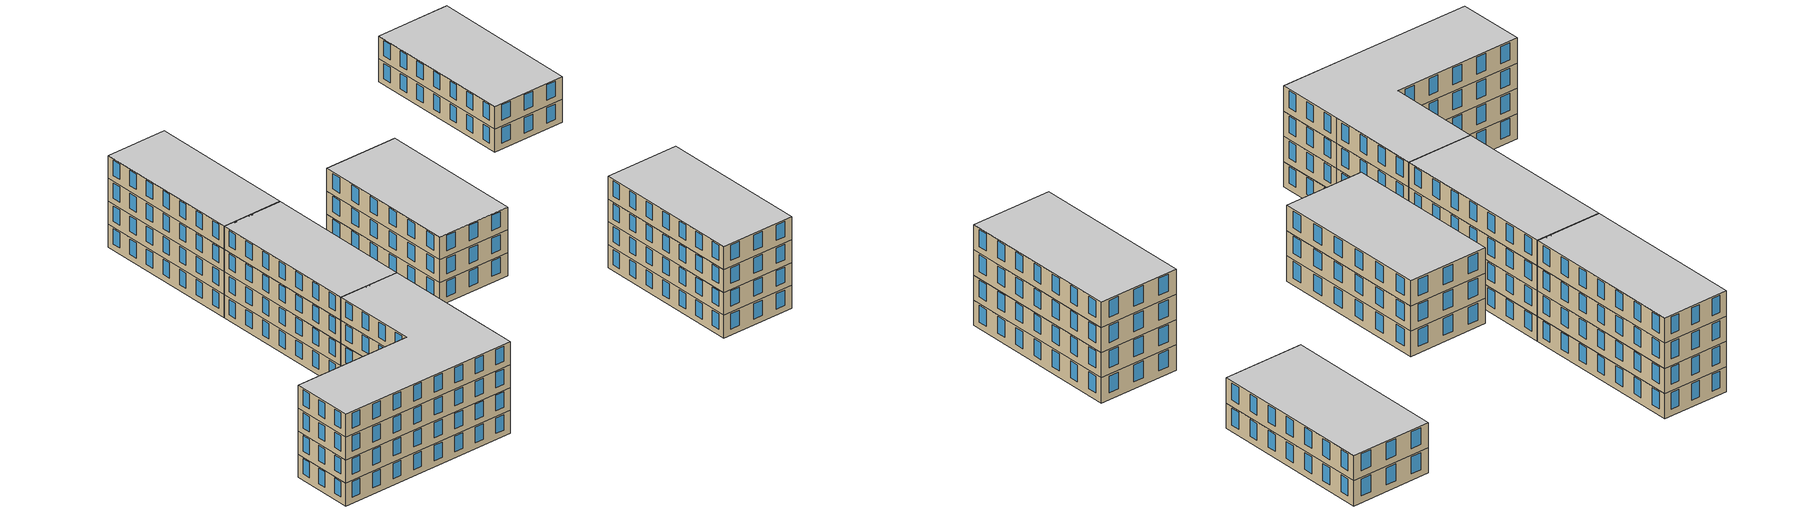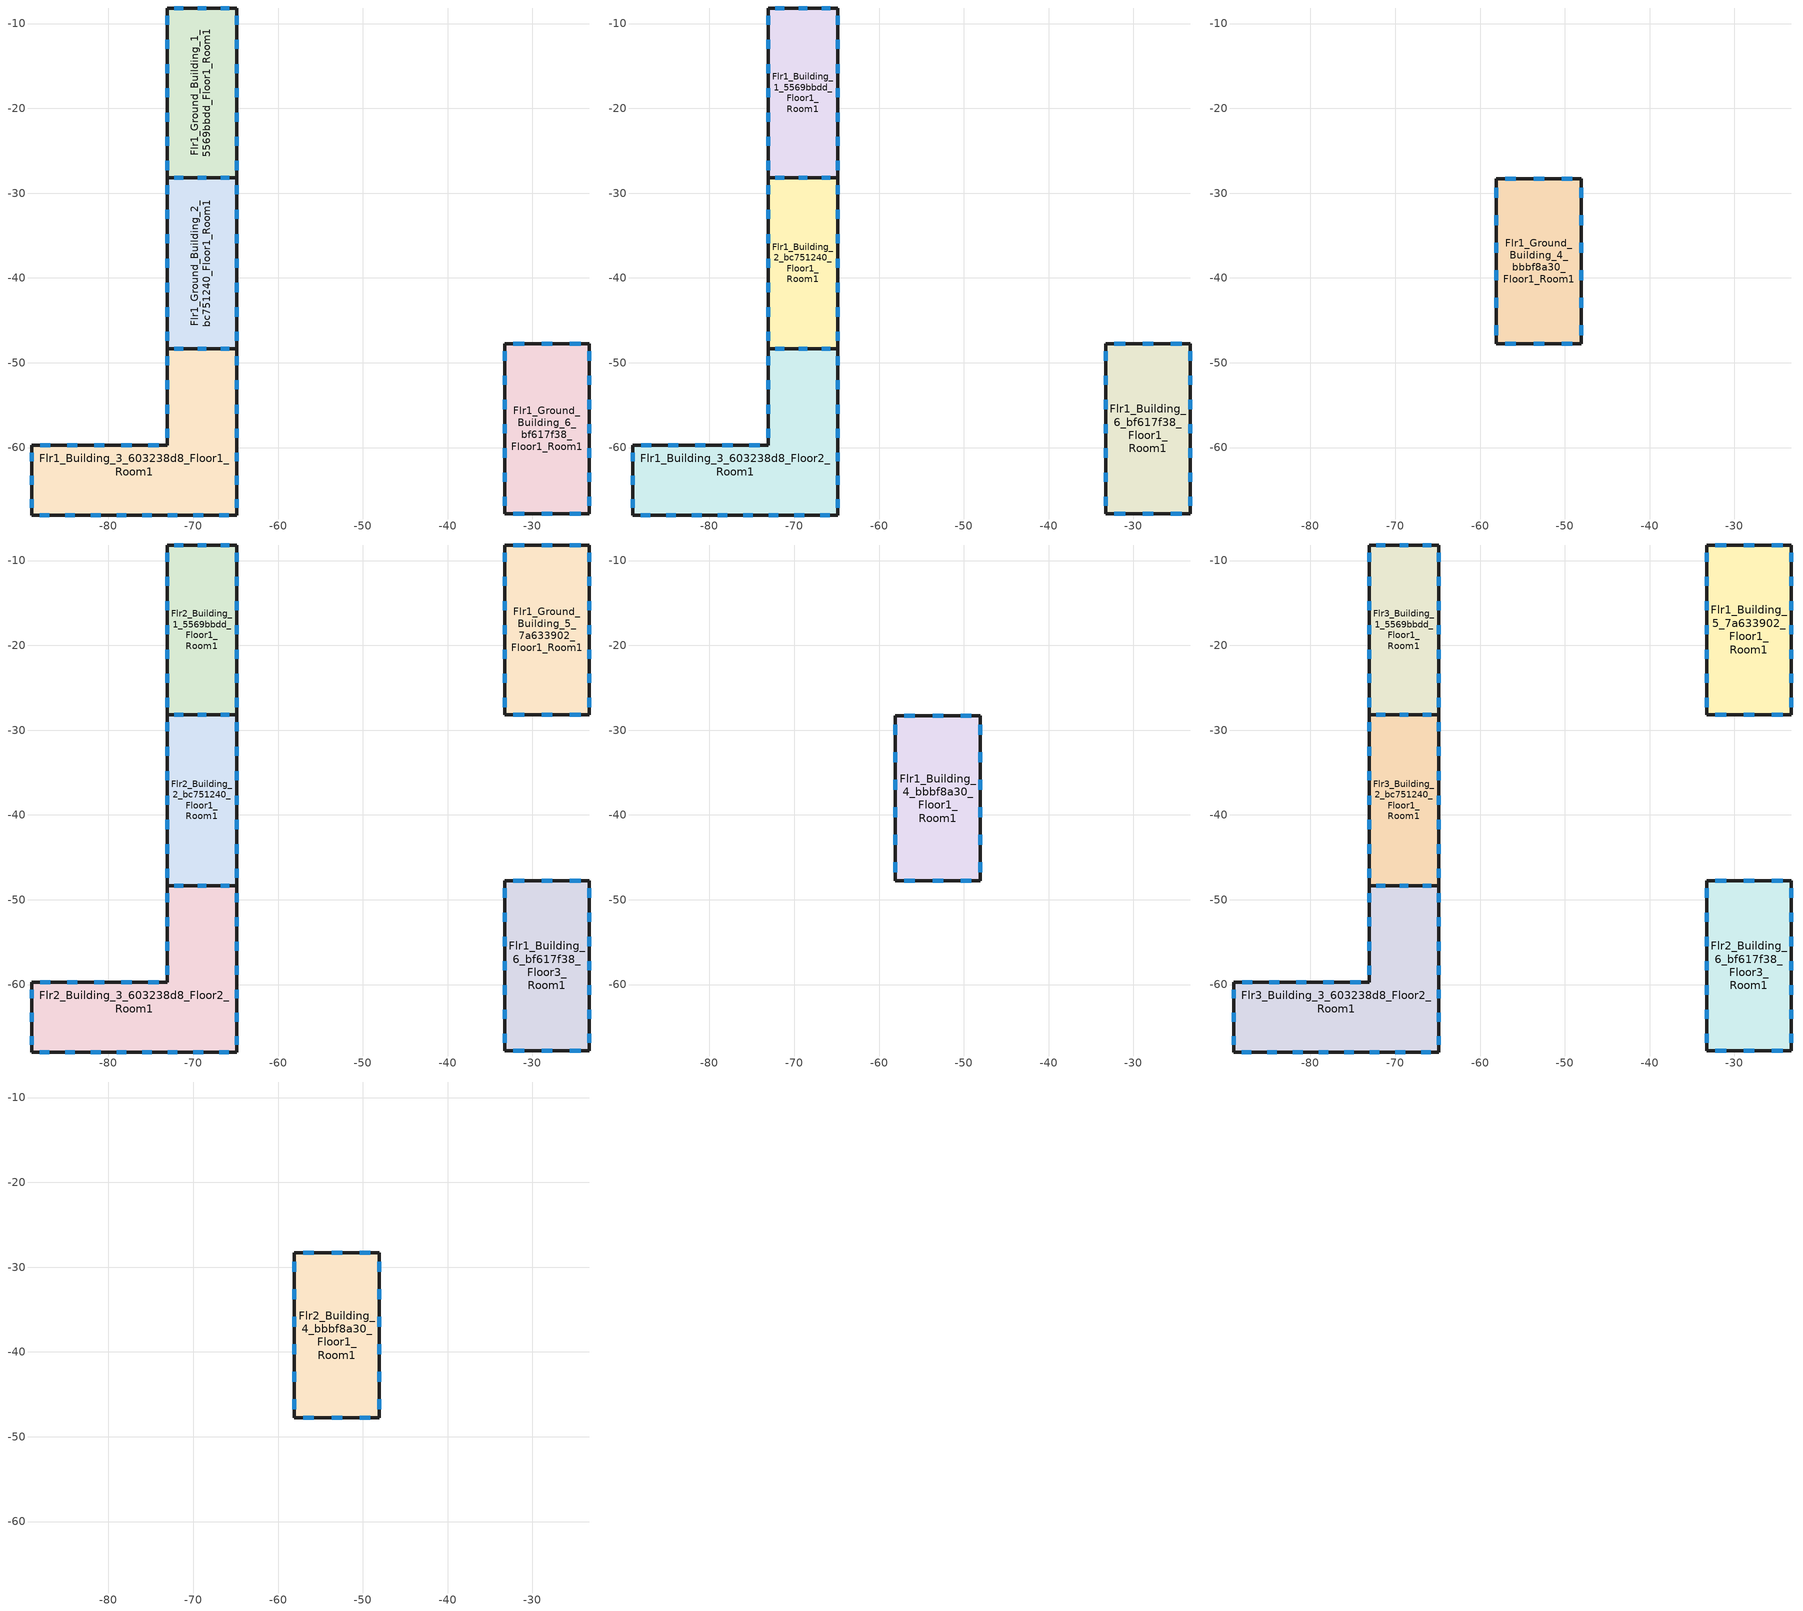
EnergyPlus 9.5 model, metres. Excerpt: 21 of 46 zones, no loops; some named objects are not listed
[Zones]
Flr1_Building_3_603238d8_Floor1_Room1
 floor ground (Generic Ground Slab): -64.87,-48.33 -64.87,-67.95 -89.06,-67.95 -89.06,-59.73 -73.08,-59.73 -73.08,-48.33 z0
 wall outside (Generic Exterior Wall): -89.06,-59.73 -89.06,-67.95 -64.87,-67.95 -64.87,-59.73 -64.87,-48.33 -73.08,-48.33 -73.08,-59.73 -89.06,-59.73 z0:3
 window (Generic Double Pane): -89.06,-60.59 -89.06,-61.62 / -89.06,-63.33 -89.06,-64.35 / -89.06,-66.06 -89.06,-67.09 / -88.11,-67.95 -86.98,-67.95 / -85.09,-67.95 -83.96,-67.95 / -82.07,-67.95 -80.93,-67.95 / -79.04,-67.95 -77.91,-67.95 / -76.02,-67.95 -74.89,-67.95 / -73,-67.95 -71.86,-67.95 / -69.97,-67.95 -68.84,-67.95 / -66.95,-67.95 -65.81,-67.95 / -64.87,-67.09 -64.87,-66.06 / -64.87,-64.35 -64.87,-63.33 / -64.87,-61.62 -64.87,-60.59 / -64.87,-58.84 -64.87,-57.77 / -64.87,-55.99 -64.87,-54.92 / -64.87,-53.14 -64.87,-52.07 / -64.87,-50.29 -64.87,-49.22 / -65.73,-48.33 -66.75,-48.33 / -68.46,-48.33 -69.49,-48.33 / -71.2,-48.33 -72.23,-48.33 / -73.08,-49.22 -73.08,-50.29 / -73.08,-52.07 -73.08,-53.14 / -73.08,-54.92 -73.08,-55.99 / -73.08,-57.77 -73.08,-58.84 / -74.08,-59.73 -75.28,-59.73 / -77.28,-59.73 -78.47,-59.73 / -80.47,-59.73 -81.67,-59.73 / -83.67,-59.73 -84.86,-59.73 / -86.86,-59.73 -88.06,-59.73 z0.8:2.8
 ceiling adiabatic (Generic Interior Ceiling): -64.87,-67.95 -64.87,-48.33 -73.08,-48.33 -73.08,-59.73 -89.06,-59.73 -89.06,-67.95 z3
Flr1_Ground_Building_1_5569bbdd_Floor1_Room1
 floor ground (Generic Ground Slab): -64.87,-8.17 -64.87,-28.17 -73.08,-28.17 -73.08,-8.17 z0
 wall outside (Generic Exterior Wall): -73.08,-8.17 -73.08,-28.17 -64.87,-28.17 -64.87,-8.17 -73.08,-8.17 z0:3
 window (Generic Double Pane): -73.08,-9.06 -73.08,-10.13 / -73.08,-11.92 -73.08,-12.99 / -73.08,-14.78 -73.08,-15.85 / -73.08,-17.63 -73.08,-18.7 / -73.08,-20.49 -73.08,-21.56 / -73.08,-23.35 -73.08,-24.42 / -73.08,-26.2 -73.08,-27.28 / -72.23,-28.17 -71.2,-28.17 / -69.49,-28.17 -68.46,-28.17 / -66.75,-28.17 -65.73,-28.17 / -64.87,-27.28 -64.87,-26.2 / -64.87,-24.42 -64.87,-23.35 / -64.87,-21.56 -64.87,-20.49 / -64.87,-18.7 -64.87,-17.63 / -64.87,-15.85 -64.87,-14.78 / -64.87,-12.99 -64.87,-11.92 / -64.87,-10.13 -64.87,-9.06 / -65.73,-8.17 -66.75,-8.17 / -68.46,-8.17 -69.49,-8.17 / -71.2,-8.17 -72.23,-8.17 z0.8:2.8
 ceiling adiabatic (Generic Interior Ceiling): -64.87,-28.17 -64.87,-8.17 -73.08,-8.17 -73.08,-28.17 z3
Flr1_Ground_Building_2_bc751240_Floor1_Room1
 floor ground (Generic Ground Slab): -64.87,-28.17 -64.87,-48.33 -73.08,-48.33 -73.08,-28.17 z0
 wall outside (Generic Exterior Wall): -73.08,-28.17 -73.08,-48.33 -64.87,-48.33 -64.87,-28.17 -73.08,-28.17 z0:3
 window (Generic Double Pane): -73.08,-29.07 -73.08,-30.15 / -73.08,-31.95 -73.08,-33.03 / -73.08,-34.83 -73.08,-35.91 / -73.08,-37.71 -73.08,-38.79 / -73.08,-40.59 -73.08,-41.67 / -73.08,-43.47 -73.08,-44.55 / -73.08,-46.35 -73.08,-47.43 / -72.23,-48.33 -71.2,-48.33 / -69.49,-48.33 -68.46,-48.33 / -66.75,-48.33 -65.73,-48.33 / -64.87,-47.43 -64.87,-46.35 / -64.87,-44.55 -64.87,-43.47 / -64.87,-41.67 -64.87,-40.59 / -64.87,-38.79 -64.87,-37.71 / -64.87,-35.91 -64.87,-34.83 / -64.87,-33.03 -64.87,-31.95 / -64.87,-30.15 -64.87,-29.07 / -65.73,-28.17 -66.75,-28.17 / -68.46,-28.17 -69.49,-28.17 / -71.2,-28.17 -72.23,-28.17 z0.8:2.8
 ceiling adiabatic (Generic Interior Ceiling): -64.87,-48.33 -64.87,-28.17 -73.08,-28.17 -73.08,-48.33 z3
Flr1_Ground_Building_6_bf617f38_Floor1_Room1
 floor ground (Generic Ground Slab): -23.29,-47.78 -23.29,-67.78 -33.29,-67.78 -33.29,-47.78 z-0.06
 wall outside (Generic Exterior Wall): -23.29,-67.78 -23.29,-47.78 -33.29,-47.78 -33.29,-67.78 -23.29,-67.78 z-0.06:2.94
 window (Generic Double Pane): -23.29,-66.88 -23.29,-65.81 / -23.29,-64.03 -23.29,-62.95 / -23.29,-61.17 -23.29,-60.1 / -23.29,-58.31 -23.29,-57.24 / -23.29,-55.45 -23.29,-54.38 / -23.29,-52.6 -23.29,-51.53 / -23.29,-49.74 -23.29,-48.67 / -24.33,-47.78 -25.58,-47.78 / -27.67,-47.78 -28.92,-47.78 / -31,-47.78 -32.25,-47.78 / -33.29,-48.67 -33.29,-49.74 / -33.29,-51.53 -33.29,-52.6 / -33.29,-54.38 -33.29,-55.45 / -33.29,-57.24 -33.29,-58.31 / -33.29,-60.1 -33.29,-61.17 / -33.29,-62.95 -33.29,-64.03 / -33.29,-65.81 -33.29,-66.88 / -32.25,-67.78 -31,-67.78 / -28.92,-67.78 -27.67,-67.78 / -25.58,-67.78 -24.33,-67.78 z0.74:2.74
 ceiling adiabatic (Generic Interior Ceiling): -23.29,-67.78 -23.29,-47.78 -33.29,-47.78 -33.29,-67.78 z2.94
Flr1_Building_1_5569bbdd_Floor1_Room1
 floor adiabatic (Generic Interior Floor): -64.87,-8.17 -64.87,-28.17 -73.08,-28.17 -73.08,-8.17 z3
 wall outside (Generic Exterior Wall): -73.08,-8.17 -73.08,-28.17 -64.87,-28.17 -64.87,-8.17 -73.08,-8.17 z3:6
 window (Generic Double Pane): -73.08,-9.06 -73.08,-10.13 / -73.08,-11.92 -73.08,-12.99 / -73.08,-14.78 -73.08,-15.85 / -73.08,-17.63 -73.08,-18.7 / -73.08,-20.49 -73.08,-21.56 / -73.08,-23.35 -73.08,-24.42 / -73.08,-26.2 -73.08,-27.28 / -72.23,-28.17 -71.2,-28.17 / -69.49,-28.17 -68.46,-28.17 / -66.75,-28.17 -65.73,-28.17 / -64.87,-27.28 -64.87,-26.2 / -64.87,-24.42 -64.87,-23.35 / -64.87,-21.56 -64.87,-20.49 / -64.87,-18.7 -64.87,-17.63 / -64.87,-15.85 -64.87,-14.78 / -64.87,-12.99 -64.87,-11.92 / -64.87,-10.13 -64.87,-9.06 / -65.73,-8.17 -66.75,-8.17 / -68.46,-8.17 -69.49,-8.17 / -71.2,-8.17 -72.23,-8.17 z3.8:5.8
 ceiling adiabatic (Generic Interior Ceiling): -64.87,-28.17 -64.87,-8.17 -73.08,-8.17 -73.08,-28.17 z6
Flr1_Building_2_bc751240_Floor1_Room1
 floor adiabatic (Generic Interior Floor): -64.87,-28.17 -64.87,-48.33 -73.08,-48.33 -73.08,-28.17 z3
 wall outside (Generic Exterior Wall): -73.08,-28.17 -73.08,-48.33 -64.87,-48.33 -64.87,-28.17 -73.08,-28.17 z3:6
 window (Generic Double Pane): -73.08,-29.07 -73.08,-30.15 / -73.08,-31.95 -73.08,-33.03 / -73.08,-34.83 -73.08,-35.91 / -73.08,-37.71 -73.08,-38.79 / -73.08,-40.59 -73.08,-41.67 / -73.08,-43.47 -73.08,-44.55 / -73.08,-46.35 -73.08,-47.43 / -72.23,-48.33 -71.2,-48.33 / -69.49,-48.33 -68.46,-48.33 / -66.75,-48.33 -65.73,-48.33 / -64.87,-47.43 -64.87,-46.35 / -64.87,-44.55 -64.87,-43.47 / -64.87,-41.67 -64.87,-40.59 / -64.87,-38.79 -64.87,-37.71 / -64.87,-35.91 -64.87,-34.83 / -64.87,-33.03 -64.87,-31.95 / -64.87,-30.15 -64.87,-29.07 / -65.73,-28.17 -66.75,-28.17 / -68.46,-28.17 -69.49,-28.17 / -71.2,-28.17 -72.23,-28.17 z3.8:5.8
 ceiling adiabatic (Generic Interior Ceiling): -64.87,-48.33 -64.87,-28.17 -73.08,-28.17 -73.08,-48.33 z6
Flr1_Building_3_603238d8_Floor2_Room1
 floor adiabatic (Generic Interior Floor): -64.87,-48.33 -64.87,-67.95 -89.06,-67.95 -89.06,-59.73 -73.08,-59.73 -73.08,-48.33 z3
 wall outside (Generic Exterior Wall): -89.06,-59.73 -89.06,-67.95 -64.87,-67.95 -64.87,-59.73 -64.87,-48.33 -73.08,-48.33 -73.08,-59.73 -89.06,-59.73 z3:6
 window (Generic Double Pane): -89.06,-60.59 -89.06,-61.62 / -89.06,-63.33 -89.06,-64.35 / -89.06,-66.06 -89.06,-67.09 / -88.11,-67.95 -86.98,-67.95 / -85.09,-67.95 -83.96,-67.95 / -82.07,-67.95 -80.93,-67.95 / -79.04,-67.95 -77.91,-67.95 / -76.02,-67.95 -74.89,-67.95 / -73,-67.95 -71.86,-67.95 / -69.97,-67.95 -68.84,-67.95 / -66.95,-67.95 -65.81,-67.95 / -64.87,-67.09 -64.87,-66.06 / -64.87,-64.35 -64.87,-63.33 / -64.87,-61.62 -64.87,-60.59 / -64.87,-58.84 -64.87,-57.77 / -64.87,-55.99 -64.87,-54.92 / -64.87,-53.14 -64.87,-52.07 / -64.87,-50.29 -64.87,-49.22 / -65.73,-48.33 -66.75,-48.33 / -68.46,-48.33 -69.49,-48.33 / -71.2,-48.33 -72.23,-48.33 / -73.08,-49.22 -73.08,-50.29 / -73.08,-52.07 -73.08,-53.14 / -73.08,-54.92 -73.08,-55.99 / -73.08,-57.77 -73.08,-58.84 / -74.08,-59.73 -75.28,-59.73 / -77.28,-59.73 -78.47,-59.73 / -80.47,-59.73 -81.67,-59.73 / -83.67,-59.73 -84.86,-59.73 / -86.86,-59.73 -88.06,-59.73 z3.8:5.8
 ceiling adiabatic (Generic Interior Ceiling): -64.87,-67.95 -64.87,-48.33 -73.08,-48.33 -73.08,-59.73 -89.06,-59.73 -89.06,-67.95 z6
Flr1_Building_6_bf617f38_Floor1_Room1
 floor adiabatic (Generic Interior Floor): -23.29,-47.78 -23.29,-67.78 -33.29,-67.78 -33.29,-47.78 z2.94
 wall outside (Generic Exterior Wall): -23.29,-67.78 -23.29,-47.78 -33.29,-47.78 -33.29,-67.78 -23.29,-67.78 z2.94:5.94
 window (Generic Double Pane): -23.29,-66.88 -23.29,-65.81 / -23.29,-64.03 -23.29,-62.95 / -23.29,-61.17 -23.29,-60.1 / -23.29,-58.31 -23.29,-57.24 / -23.29,-55.45 -23.29,-54.38 / -23.29,-52.6 -23.29,-51.53 / -23.29,-49.74 -23.29,-48.67 / -24.33,-47.78 -25.58,-47.78 / -27.67,-47.78 -28.92,-47.78 / -31,-47.78 -32.25,-47.78 / -33.29,-48.67 -33.29,-49.74 / -33.29,-51.53 -33.29,-52.6 / -33.29,-54.38 -33.29,-55.45 / -33.29,-57.24 -33.29,-58.31 / -33.29,-60.1 -33.29,-61.17 / -33.29,-62.95 -33.29,-64.03 / -33.29,-65.81 -33.29,-66.88 / -32.25,-67.78 -31,-67.78 / -28.92,-67.78 -27.67,-67.78 / -25.58,-67.78 -24.33,-67.78 z3.74:5.74
 ceiling adiabatic (Generic Interior Ceiling): -23.29,-67.78 -23.29,-47.78 -33.29,-47.78 -33.29,-67.78 z5.94
Flr1_Ground_Building_4_bbbf8a30_Floor1_Room1
 floor ground (Generic Ground Slab): -48.07,-28.33 -48.07,-47.78 -58.07,-47.78 -58.07,-28.33 z4.72
 wall outside (Generic Exterior Wall): -58.07,-28.33 -58.07,-47.78 -48.07,-47.78 -48.07,-28.33 -58.07,-28.33 z4.72:7.72
 window (Generic Double Pane): -58.07,-29.34 -58.07,-30.56 / -58.07,-32.58 -58.07,-33.8 / -58.07,-35.82 -58.07,-37.04 / -58.07,-39.06 -58.07,-40.28 / -58.07,-42.31 -58.07,-43.52 / -58.07,-45.55 -58.07,-46.76 / -57.03,-47.78 -55.78,-47.78 / -53.7,-47.78 -52.45,-47.78 / -50.36,-47.78 -49.11,-47.78 / -48.07,-46.76 -48.07,-45.55 / -48.07,-43.52 -48.07,-42.31 / -48.07,-40.28 -48.07,-39.06 / -48.07,-37.04 -48.07,-35.82 / -48.07,-33.8 -48.07,-32.58 / -48.07,-30.56 -48.07,-29.34 / -49.11,-28.33 -50.36,-28.33 / -52.45,-28.33 -53.7,-28.33 / -55.78,-28.33 -57.03,-28.33 z5.52:7.52
 ceiling adiabatic (Generic Interior Ceiling): -48.07,-47.78 -48.07,-28.33 -58.07,-28.33 -58.07,-47.78 z7.72
Flr1_Building_6_bf617f38_Floor3_Room1
 floor adiabatic (Generic Interior Floor): -33.29,-47.78 -23.29,-47.78 -23.29,-67.78 -33.29,-67.78 z5.94
 wall outside (Generic Exterior Wall): -23.29,-47.78 -33.29,-47.78 -33.29,-67.78 -23.29,-67.78 -23.29,-47.78 z5.94:8.94
 window (Generic Double Pane): -24.33,-47.78 -25.58,-47.78 / -27.67,-47.78 -28.92,-47.78 / -31,-47.78 -32.25,-47.78 / -33.29,-48.67 -33.29,-49.74 / -33.29,-51.53 -33.29,-52.6 / -33.29,-54.38 -33.29,-55.45 / -33.29,-57.24 -33.29,-58.31 / -33.29,-60.1 -33.29,-61.17 / -33.29,-62.95 -33.29,-64.03 / -33.29,-65.81 -33.29,-66.88 / -32.25,-67.78 -31,-67.78 / -28.92,-67.78 -27.67,-67.78 / -25.58,-67.78 -24.33,-67.78 / -23.29,-66.88 -23.29,-65.81 / -23.29,-64.03 -23.29,-62.95 / -23.29,-61.17 -23.29,-60.1 / -23.29,-58.31 -23.29,-57.24 / -23.29,-55.45 -23.29,-54.38 / -23.29,-52.6 -23.29,-51.53 / -23.29,-49.74 -23.29,-48.67 z6.74:8.74
 ceiling adiabatic (Generic Interior Ceiling): -23.29,-67.78 -23.29,-47.78 -33.29,-47.78 -33.29,-67.78 z8.94
Flr1_Ground_Building_5_7a633902_Floor1_Room1
 floor ground (Generic Ground Slab): -33.29,-8.17 -23.29,-8.17 -23.29,-28.17 -33.29,-28.17 z6
 wall outside (Generic Exterior Wall): -23.29,-8.17 -33.29,-8.17 -33.29,-28.17 -23.29,-28.17 -23.29,-8.17 z6:9
 window (Generic Double Pane): -24.33,-8.17 -25.58,-8.17 / -27.67,-8.17 -28.92,-8.17 / -31,-8.17 -32.25,-8.17 / -33.29,-9.06 -33.29,-10.13 / -33.29,-11.92 -33.29,-12.99 / -33.29,-14.78 -33.29,-15.85 / -33.29,-17.63 -33.29,-18.7 / -33.29,-20.49 -33.29,-21.56 / -33.29,-23.35 -33.29,-24.42 / -33.29,-26.2 -33.29,-27.28 / -32.25,-28.17 -31,-28.17 / -28.92,-28.17 -27.67,-28.17 / -25.58,-28.17 -24.33,-28.17 / -23.29,-27.28 -23.29,-26.2 / -23.29,-24.42 -23.29,-23.35 / -23.29,-21.56 -23.29,-20.49 / -23.29,-18.7 -23.29,-17.63 / -23.29,-15.85 -23.29,-14.78 / -23.29,-12.99 -23.29,-11.92 / -23.29,-10.13 -23.29,-9.06 z6.8:8.8
 ceiling adiabatic (Generic Interior Ceiling): -23.29,-28.17 -23.29,-8.17 -33.29,-8.17 -33.29,-28.17 z9
Flr2_Building_1_5569bbdd_Floor1_Room1
 floor adiabatic (Generic Interior Floor): -64.87,-8.17 -64.87,-28.17 -73.08,-28.17 -73.08,-8.17 z6
 wall outside (Generic Exterior Wall): -73.08,-8.17 -73.08,-28.17 -64.87,-28.17 -64.87,-8.17 -73.08,-8.17 z6:9
 window (Generic Double Pane): -73.08,-9.06 -73.08,-10.13 / -73.08,-11.92 -73.08,-12.99 / -73.08,-14.78 -73.08,-15.85 / -73.08,-17.63 -73.08,-18.7 / -73.08,-20.49 -73.08,-21.56 / -73.08,-23.35 -73.08,-24.42 / -73.08,-26.2 -73.08,-27.28 / -72.23,-28.17 -71.2,-28.17 / -69.49,-28.17 -68.46,-28.17 / -66.75,-28.17 -65.73,-28.17 / -64.87,-27.28 -64.87,-26.2 / -64.87,-24.42 -64.87,-23.35 / -64.87,-21.56 -64.87,-20.49 / -64.87,-18.7 -64.87,-17.63 / -64.87,-15.85 -64.87,-14.78 / -64.87,-12.99 -64.87,-11.92 / -64.87,-10.13 -64.87,-9.06 / -65.73,-8.17 -66.75,-8.17 / -68.46,-8.17 -69.49,-8.17 / -71.2,-8.17 -72.23,-8.17 z6.8:8.8
 ceiling adiabatic (Generic Interior Ceiling): -64.87,-28.17 -64.87,-8.17 -73.08,-8.17 -73.08,-28.17 z9
Flr2_Building_2_bc751240_Floor1_Room1
 floor adiabatic (Generic Interior Floor): -64.87,-28.17 -64.87,-48.33 -73.08,-48.33 -73.08,-28.17 z6
 wall outside (Generic Exterior Wall): -73.08,-28.17 -73.08,-48.33 -64.87,-48.33 -64.87,-28.17 -73.08,-28.17 z6:9
 window (Generic Double Pane): -73.08,-29.07 -73.08,-30.15 / -73.08,-31.95 -73.08,-33.03 / -73.08,-34.83 -73.08,-35.91 / -73.08,-37.71 -73.08,-38.79 / -73.08,-40.59 -73.08,-41.67 / -73.08,-43.47 -73.08,-44.55 / -73.08,-46.35 -73.08,-47.43 / -72.23,-48.33 -71.2,-48.33 / -69.49,-48.33 -68.46,-48.33 / -66.75,-48.33 -65.73,-48.33 / -64.87,-47.43 -64.87,-46.35 / -64.87,-44.55 -64.87,-43.47 / -64.87,-41.67 -64.87,-40.59 / -64.87,-38.79 -64.87,-37.71 / -64.87,-35.91 -64.87,-34.83 / -64.87,-33.03 -64.87,-31.95 / -64.87,-30.15 -64.87,-29.07 / -65.73,-28.17 -66.75,-28.17 / -68.46,-28.17 -69.49,-28.17 / -71.2,-28.17 -72.23,-28.17 z6.8:8.8
 ceiling adiabatic (Generic Interior Ceiling): -64.87,-48.33 -64.87,-28.17 -73.08,-28.17 -73.08,-48.33 z9
Flr2_Building_3_603238d8_Floor2_Room1
 floor adiabatic (Generic Interior Floor): -64.87,-48.33 -64.87,-67.95 -89.06,-67.95 -89.06,-59.73 -73.08,-59.73 -73.08,-48.33 z6
 wall outside (Generic Exterior Wall): -89.06,-59.73 -89.06,-67.95 -64.87,-67.95 -64.87,-59.73 -64.87,-48.33 -73.08,-48.33 -73.08,-59.73 -89.06,-59.73 z6:9
 window (Generic Double Pane): -89.06,-60.59 -89.06,-61.62 / -89.06,-63.33 -89.06,-64.35 / -89.06,-66.06 -89.06,-67.09 / -88.11,-67.95 -86.98,-67.95 / -85.09,-67.95 -83.96,-67.95 / -82.07,-67.95 -80.93,-67.95 / -79.04,-67.95 -77.91,-67.95 / -76.02,-67.95 -74.89,-67.95 / -73,-67.95 -71.86,-67.95 / -69.97,-67.95 -68.84,-67.95 / -66.95,-67.95 -65.81,-67.95 / -64.87,-67.09 -64.87,-66.06 / -64.87,-64.35 -64.87,-63.33 / -64.87,-61.62 -64.87,-60.59 / -64.87,-58.84 -64.87,-57.77 / -64.87,-55.99 -64.87,-54.92 / -64.87,-53.14 -64.87,-52.07 / -64.87,-50.29 -64.87,-49.22 / -65.73,-48.33 -66.75,-48.33 / -68.46,-48.33 -69.49,-48.33 / -71.2,-48.33 -72.23,-48.33 / -73.08,-49.22 -73.08,-50.29 / -73.08,-52.07 -73.08,-53.14 / -73.08,-54.92 -73.08,-55.99 / -73.08,-57.77 -73.08,-58.84 / -74.08,-59.73 -75.28,-59.73 / -77.28,-59.73 -78.47,-59.73 / -80.47,-59.73 -81.67,-59.73 / -83.67,-59.73 -84.86,-59.73 / -86.86,-59.73 -88.06,-59.73 z6.8:8.8
 ceiling adiabatic (Generic Interior Ceiling): -64.87,-67.95 -64.87,-48.33 -73.08,-48.33 -73.08,-59.73 -89.06,-59.73 -89.06,-67.95 z9
Flr1_Building_4_bbbf8a30_Floor1_Room1
 floor adiabatic (Generic Interior Floor): -48.07,-28.33 -48.07,-47.78 -58.07,-47.78 -58.07,-28.33 z7.72
 wall outside (Generic Exterior Wall): -58.07,-28.33 -58.07,-47.78 -48.07,-47.78 -48.07,-28.33 -58.07,-28.33 z7.72:10.72
 window (Generic Double Pane): -58.07,-29.34 -58.07,-30.56 / -58.07,-32.58 -58.07,-33.8 / -58.07,-35.82 -58.07,-37.04 / -58.07,-39.06 -58.07,-40.28 / -58.07,-42.31 -58.07,-43.52 / -58.07,-45.55 -58.07,-46.76 / -57.03,-47.78 -55.78,-47.78 / -53.7,-47.78 -52.45,-47.78 / -50.36,-47.78 -49.11,-47.78 / -48.07,-46.76 -48.07,-45.55 / -48.07,-43.52 -48.07,-42.31 / -48.07,-40.28 -48.07,-39.06 / -48.07,-37.04 -48.07,-35.82 / -48.07,-33.8 -48.07,-32.58 / -48.07,-30.56 -48.07,-29.34 / -49.11,-28.33 -50.36,-28.33 / -52.45,-28.33 -53.7,-28.33 / -55.78,-28.33 -57.03,-28.33 z8.52:10.52
 ceiling adiabatic (Generic Interior Ceiling): -48.07,-47.78 -48.07,-28.33 -58.07,-28.33 -58.07,-47.78 z10.72
Flr1_Building_5_7a633902_Floor1_Room1
 floor adiabatic (Generic Interior Floor): -33.29,-8.17 -23.29,-8.17 -23.29,-28.17 -33.29,-28.17 z9
 wall outside (Generic Exterior Wall): -23.29,-8.17 -33.29,-8.17 -33.29,-28.17 -23.29,-28.17 -23.29,-8.17 z9:12
 window (Generic Double Pane): -24.33,-8.17 -25.58,-8.17 / -27.67,-8.17 -28.92,-8.17 / -31,-8.17 -32.25,-8.17 / -33.29,-9.06 -33.29,-10.13 / -33.29,-11.92 -33.29,-12.99 / -33.29,-14.78 -33.29,-15.85 / -33.29,-17.63 -33.29,-18.7 / -33.29,-20.49 -33.29,-21.56 / -33.29,-23.35 -33.29,-24.42 / -33.29,-26.2 -33.29,-27.28 / -32.25,-28.17 -31,-28.17 / -28.92,-28.17 -27.67,-28.17 / -25.58,-28.17 -24.33,-28.17 / -23.29,-27.28 -23.29,-26.2 / -23.29,-24.42 -23.29,-23.35 / -23.29,-21.56 -23.29,-20.49 / -23.29,-18.7 -23.29,-17.63 / -23.29,-15.85 -23.29,-14.78 / -23.29,-12.99 -23.29,-11.92 / -23.29,-10.13 -23.29,-9.06 z9.8:11.8
 ceiling adiabatic (Generic Interior Ceiling): -23.29,-28.17 -23.29,-8.17 -33.29,-8.17 -33.29,-28.17 z12
Flr2_Building_6_bf617f38_Floor3_Room1
 floor adiabatic (Generic Interior Floor): -33.29,-47.78 -23.29,-47.78 -23.29,-67.78 -33.29,-67.78 z8.94
 wall outside (Generic Exterior Wall): -23.29,-47.78 -33.29,-47.78 -33.29,-67.78 -23.29,-67.78 -23.29,-47.78 z8.94:11.94
 window (Generic Double Pane): -24.33,-47.78 -25.58,-47.78 / -27.67,-47.78 -28.92,-47.78 / -31,-47.78 -32.25,-47.78 / -33.29,-48.67 -33.29,-49.74 / -33.29,-51.53 -33.29,-52.6 / -33.29,-54.38 -33.29,-55.45 / -33.29,-57.24 -33.29,-58.31 / -33.29,-60.1 -33.29,-61.17 / -33.29,-62.95 -33.29,-64.03 / -33.29,-65.81 -33.29,-66.88 / -32.25,-67.78 -31,-67.78 / -28.92,-67.78 -27.67,-67.78 / -25.58,-67.78 -24.33,-67.78 / -23.29,-66.88 -23.29,-65.81 / -23.29,-64.03 -23.29,-62.95 / -23.29,-61.17 -23.29,-60.1 / -23.29,-58.31 -23.29,-57.24 / -23.29,-55.45 -23.29,-54.38 / -23.29,-52.6 -23.29,-51.53 / -23.29,-49.74 -23.29,-48.67 z9.74:11.74
 ceiling adiabatic (Generic Interior Ceiling): -23.29,-67.78 -23.29,-47.78 -33.29,-47.78 -33.29,-67.78 z11.94
Flr3_Building_1_5569bbdd_Floor1_Room1
 floor adiabatic (Generic Interior Floor): -64.87,-8.17 -64.87,-28.17 -73.08,-28.17 -73.08,-8.17 z9
 wall outside (Generic Exterior Wall): -73.08,-8.17 -73.08,-28.17 -64.87,-28.17 -64.87,-8.17 -73.08,-8.17 z9:12
 window (Generic Double Pane): -73.08,-9.06 -73.08,-10.13 / -73.08,-11.92 -73.08,-12.99 / -73.08,-14.78 -73.08,-15.85 / -73.08,-17.63 -73.08,-18.7 / -73.08,-20.49 -73.08,-21.56 / -73.08,-23.35 -73.08,-24.42 / -73.08,-26.2 -73.08,-27.28 / -72.23,-28.17 -71.2,-28.17 / -69.49,-28.17 -68.46,-28.17 / -66.75,-28.17 -65.73,-28.17 / -64.87,-27.28 -64.87,-26.2 / -64.87,-24.42 -64.87,-23.35 / -64.87,-21.56 -64.87,-20.49 / -64.87,-18.7 -64.87,-17.63 / -64.87,-15.85 -64.87,-14.78 / -64.87,-12.99 -64.87,-11.92 / -64.87,-10.13 -64.87,-9.06 / -65.73,-8.17 -66.75,-8.17 / -68.46,-8.17 -69.49,-8.17 / -71.2,-8.17 -72.23,-8.17 z9.8:11.8
 ceiling adiabatic (Generic Interior Ceiling): -64.87,-28.17 -64.87,-8.17 -73.08,-8.17 -73.08,-28.17 z12
Flr3_Building_2_bc751240_Floor1_Room1
 floor adiabatic (Generic Interior Floor): -64.87,-28.17 -64.87,-48.33 -73.08,-48.33 -73.08,-28.17 z9
 wall outside (Generic Exterior Wall): -73.08,-28.17 -73.08,-48.33 -64.87,-48.33 -64.87,-28.17 -73.08,-28.17 z9:12
 window (Generic Double Pane): -73.08,-29.07 -73.08,-30.15 / -73.08,-31.95 -73.08,-33.03 / -73.08,-34.83 -73.08,-35.91 / -73.08,-37.71 -73.08,-38.79 / -73.08,-40.59 -73.08,-41.67 / -73.08,-43.47 -73.08,-44.55 / -73.08,-46.35 -73.08,-47.43 / -72.23,-48.33 -71.2,-48.33 / -69.49,-48.33 -68.46,-48.33 / -66.75,-48.33 -65.73,-48.33 / -64.87,-47.43 -64.87,-46.35 / -64.87,-44.55 -64.87,-43.47 / -64.87,-41.67 -64.87,-40.59 / -64.87,-38.79 -64.87,-37.71 / -64.87,-35.91 -64.87,-34.83 / -64.87,-33.03 -64.87,-31.95 / -64.87,-30.15 -64.87,-29.07 / -65.73,-28.17 -66.75,-28.17 / -68.46,-28.17 -69.49,-28.17 / -71.2,-28.17 -72.23,-28.17 z9.8:11.8
 ceiling adiabatic (Generic Interior Ceiling): -64.87,-48.33 -64.87,-28.17 -73.08,-28.17 -73.08,-48.33 z12
Flr3_Building_3_603238d8_Floor2_Room1
 floor adiabatic (Generic Interior Floor): -64.87,-48.33 -64.87,-67.95 -89.06,-67.95 -89.06,-59.73 -73.08,-59.73 -73.08,-48.33 z9
 wall outside (Generic Exterior Wall): -89.06,-59.73 -89.06,-67.95 -64.87,-67.95 -64.87,-59.73 -64.87,-48.33 -73.08,-48.33 -73.08,-59.73 -89.06,-59.73 z9:12
 window (Generic Double Pane): -89.06,-60.59 -89.06,-61.62 / -89.06,-63.33 -89.06,-64.35 / -89.06,-66.06 -89.06,-67.09 / -88.11,-67.95 -86.98,-67.95 / -85.09,-67.95 -83.96,-67.95 / -82.07,-67.95 -80.93,-67.95 / -79.04,-67.95 -77.91,-67.95 / -76.02,-67.95 -74.89,-67.95 / -73,-67.95 -71.86,-67.95 / -69.97,-67.95 -68.84,-67.95 / -66.95,-67.95 -65.81,-67.95 / -64.87,-67.09 -64.87,-66.06 / -64.87,-64.35 -64.87,-63.33 / -64.87,-61.62 -64.87,-60.59 / -64.87,-58.84 -64.87,-57.77 / -64.87,-55.99 -64.87,-54.92 / -64.87,-53.14 -64.87,-52.07 / -64.87,-50.29 -64.87,-49.22 / -65.73,-48.33 -66.75,-48.33 / -68.46,-48.33 -69.49,-48.33 / -71.2,-48.33 -72.23,-48.33 / -73.08,-49.22 -73.08,-50.29 / -73.08,-52.07 -73.08,-53.14 / -73.08,-54.92 -73.08,-55.99 / -73.08,-57.77 -73.08,-58.84 / -74.08,-59.73 -75.28,-59.73 / -77.28,-59.73 -78.47,-59.73 / -80.47,-59.73 -81.67,-59.73 / -83.67,-59.73 -84.86,-59.73 / -86.86,-59.73 -88.06,-59.73 z9.8:11.8
 ceiling adiabatic (Generic Interior Ceiling): -64.87,-67.95 -64.87,-48.33 -73.08,-48.33 -73.08,-59.73 -89.06,-59.73 -89.06,-67.95 z12
Flr2_Building_4_bbbf8a30_Floor1_Room1
 floor adiabatic (Generic Interior Floor): -48.07,-28.33 -48.07,-47.78 -58.07,-47.78 -58.07,-28.33 z10.72
 wall outside (Generic Exterior Wall): -58.07,-28.33 -58.07,-47.78 -48.07,-47.78 -48.07,-28.33 -58.07,-28.33 z10.72:13.72
 window (Generic Double Pane): -58.07,-29.34 -58.07,-30.56 / -58.07,-32.58 -58.07,-33.8 / -58.07,-35.82 -58.07,-37.04 / -58.07,-39.06 -58.07,-40.28 / -58.07,-42.31 -58.07,-43.52 / -58.07,-45.55 -58.07,-46.76 / -57.03,-47.78 -55.78,-47.78 / -53.7,-47.78 -52.45,-47.78 / -50.36,-47.78 -49.11,-47.78 / -48.07,-46.76 -48.07,-45.55 / -48.07,-43.52 -48.07,-42.31 / -48.07,-40.28 -48.07,-39.06 / -48.07,-37.04 -48.07,-35.82 / -48.07,-33.8 -48.07,-32.58 / -48.07,-30.56 -48.07,-29.34 / -49.11,-28.33 -50.36,-28.33 / -52.45,-28.33 -53.7,-28.33 / -55.78,-28.33 -57.03,-28.33 z11.52:13.52
 ceiling adiabatic (Generic Interior Ceiling): -48.07,-47.78 -48.07,-28.33 -58.07,-28.33 -58.07,-47.78 z13.72
[Building]
Building 1: North Axis {deg}=0; Terrain=City; Solar Distribution=FullExterior
[Site:Location]
Site 1: Latitude {deg}=0; Longitude {deg}=0; Time Zone {hr}=0; Elevation {m}=0
[Site:WaterMainsTemperature]
Calculation Method=CorrelationFromWeatherFile
[SizingPeriod:DesignDay] Month=8; Day of Month=21; Day Type=SummerDesignDay; Daily Dry-Bulb Temperature Range {deltaC}=10.1; Dry-Bulb Temperature Range Modifier Type=DefaultMultipliers; Barometric Pressure {Pa}=100475; Wind Speed {m/s}=4.4; Wind Direction {deg}=330; Rain Indicator=No; Snow Indicator=No; Daylight Saving Time Indicator=No; Solar Model Indicator=ASHRAETau; ASHRAE Clear Sky Optical Depth for Beam Irradiance (taub)=0.413; ASHRAE Clear Sky Optical Depth for Diffuse Irradiance (taud)=2.172
Name | Maximum Dry-Bulb Temperature {C} | Humidity Condition Type | Wetbulb or DewPoint at Maximum Dry-Bulb {C} | Enthalpy at Maximum Dry-Bulb {J/kg}
Lisboa Ann Clg .4% Condns DB=>MWB | 34.2 | Wetbulb | 20
Lisboa Ann Clg .4% Condns DP=>MDB | 23.4 | Dewpoint | 20.8
Lisboa Ann Clg .4% Condns Enth=>MDB | 29.3 | Enthalpy |  | 65600
Lisboa Ann Clg .4% Condns WB=>MDB | 29.2 | Wetbulb | 22.2
[Material] Thermal Absorptance=0.9
Name | Roughness | Thickness {m} | Conductivity {W/m-K} | Density {kg/m3} | Specific Heat {J/kg-K} | Solar Absorptance | Visible Absorptance
Generic 50mm Insulation | MediumRough | 0.05 | 0.03 | 43 | 1210 | 0.7 | 0.7
Generic Acoustic Tile | MediumSmooth | 0.02 | 0.06 | 368 | 590 | 0.2 | 0.2
Generic Brick | MediumRough | 0.1 | 0.9 | 1920 | 790 | 0.65 | 0.65
Generic Ceiling Air Gap | Smooth | 0.1 | 0.556 | 1.28 | 1000 | 0.7 | 0.7
Generic Gypsum Board | MediumSmooth | 0.0127 | 0.16 | 800 | 1090 | 0.5 | 0.5
Generic HW Concrete | MediumRough | 0.2 | 1.95 | 2240 | 900 | 0.8 | 0.8
Generic LW Concrete | MediumRough | 0.1 | 0.53 | 1280 | 840 | 0.8 | 0.8
Generic Wall Air Gap | Smooth | 0.1 | 0.667 | 1.28 | 1000 | 0.7 | 0.7
[WindowMaterial:Gas]
Generic Window Air Gap: Gas Type=Air; Thickness {m}=0.0127
[WindowMaterial:Glazing] Optical Data Type=SpectralAverage; Thickness {m}=0.006; Infrared Transmittance at Normal Incidence=0; Front Side Infrared Hemispherical Emissivity=0.84; Conductivity {W/m-K}=1; Dirt Correction Factor for Solar and Visible Transmittance=1; Solar Diffusing=No
Name | Solar Transmittance at Normal Incidence | Front Side Solar Reflectance at Normal Incidence | Back Side Solar Reflectance at Normal Incidence | Visible Transmittance at Normal Incidence | Front Side Visible Reflectance at Normal Incidence | Back Side Visible Reflectance at Normal Incidence | Back Side Infrared Hemispherical Emissivity
Generic Clear Glass | 0.77 | 0.07 | 0.07 | 0.88 | 0.08 | 0.08 | 0.84
Generic Low-e Glass | 0.45 | 0.36 | 0.36 | 0.71 | 0.21 | 0.21 | 0.047
[Construction]
Generic Double Pane: Generic Low-e Glass, Generic Window Air Gap, Generic Clear Glass
Generic Exterior Wall: Generic Brick, Generic LW Concrete, Generic 50mm Insulation, Generic Wall Air Gap, Generic Gypsum Board
Generic Ground Slab: Generic 50mm Insulation, Generic HW Concrete
Generic Interior Ceiling: Generic LW Concrete, Generic Ceiling Air Gap, Generic Acoustic Tile
Generic Interior Floor: Generic Acoustic Tile, Generic Ceiling Air Gap, Generic LW Concrete
[Zone] Multiplier=1; Part of Total Floor Area=Yes
Flr1_Building_1_5569bbdd_Floor1_Room1; Flr1_Building_2_bc751240_Floor1_Room1; Flr1_Building_3_603238d8_Floor1_Room1; Flr1_Building_3_603238d8_Floor2_Room1; Flr1_Building_4_bbbf8a30_Floor1_Room1; Flr1_Building_5_7a633902_Floor1_Room1; Flr1_Building_6_bf617f38_Floor1_Room1; Flr1_Building_6_bf617f38_Floor3_Room1; Flr1_Ground_Building_1_5569bbdd_Floor1_Room1; Flr1_Ground_Building_2_bc751240_Floor1_Room1; Flr1_Ground_Building_4_bbbf8a30_Floor1_Room1; Flr1_Ground_Building_5_7a633902_Floor1_Room1; Flr1_Ground_Building_6_bf617f38_Floor1_Room1; Flr2_Building_1_5569bbdd_Floor1_Room1; Flr2_Building_2_bc751240_Floor1_Room1; Flr2_Building_3_603238d8_Floor2_Room1; Flr2_Building_4_bbbf8a30_Floor1_Room1; Flr2_Building_6_bf617f38_Floor3_Room1; Flr3_Building_1_5569bbdd_Floor1_Room1; Flr3_Building_2_bc751240_Floor1_Room1; Flr3_Building_3_603238d8_Floor2_Room1
[ZoneControl:Thermostat] Temperature Difference Between Cutout And Setpoint {deltaC}=0
Name | Zone or ZoneList | Control Type Schedule | Control 1
Flr1_Building_1_5569bbdd_Floor1_Room1 Thermostat | Flr1_Building_1_5569bbdd_Floor1_Room1 | Flr1_Building_1_5569bbdd_Floor1_Room1 Thermostat Schedule | Thermostat Setpoint Dual Setpoint 2
Flr1_Building_2_bc751240_Floor1_Room1 Thermostat | Flr1_Building_2_bc751240_Floor1_Room1 | Flr1_Building_2_bc751240_Floor1_Room1 Thermostat Schedule | Thermostat Setpoint Dual Setpoint 9
Flr1_Building_3_603238d8_Floor1_Room1 Thermostat | Flr1_Building_3_603238d8_Floor1_Room1 | Flr1_Building_3_603238d8_Floor1_Room1 Thermostat Schedule | Thermostat Setpoint Dual Setpoint 15
Flr1_Building_3_603238d8_Floor2_Room1 Thermostat | Flr1_Building_3_603238d8_Floor2_Room1 | Flr1_Building_3_603238d8_Floor2_Room1 Thermostat Schedule | Thermostat Setpoint Dual Setpoint 16
Flr1_Building_4_bbbf8a30_Floor1_Room1 Thermostat | Flr1_Building_4_bbbf8a30_Floor1_Room1 | Flr1_Building_4_bbbf8a30_Floor1_Room1 Thermostat Schedule | Thermostat Setpoint Dual Setpoint 23
Flr1_Building_5_7a633902_Floor1_Room1 Thermostat | Flr1_Building_5_7a633902_Floor1_Room1 | Flr1_Building_5_7a633902_Floor1_Room1 Thermostat Schedule | Thermostat Setpoint Dual Setpoint 28
Flr1_Building_6_bf617f38_Floor1_Room1 Thermostat | Flr1_Building_6_bf617f38_Floor1_Room1 | Flr1_Building_6_bf617f38_Floor1_Room1 Thermostat Schedule | Thermostat Setpoint Dual Setpoint 38
Flr1_Building_6_bf617f38_Floor3_Room1 Thermostat | Flr1_Building_6_bf617f38_Floor3_Room1 | Flr1_Building_6_bf617f38_Floor3_Room1 Thermostat Schedule | Thermostat Setpoint Dual Setpoint 39
Flr1_Ground_Building_1_5569bbdd_Floor1_Room1 Thermostat | Flr1_Ground_Building_1_5569bbdd_Floor1_Room1 | Flr1_Ground_Building_1_5569bbdd_Floor1_Room1 Thermostat Schedule | Thermostat Setpoint Dual Setpoint 1
Flr1_Ground_Building_2_bc751240_Floor1_Room1 Thermostat | Flr1_Ground_Building_2_bc751240_Floor1_Room1 | Flr1_Ground_Building_2_bc751240_Floor1_Room1 Thermostat Schedule | Thermostat Setpoint Dual Setpoint 8
Flr1_Ground_Building_4_bbbf8a30_Floor1_Room1 Thermostat | Flr1_Ground_Building_4_bbbf8a30_Floor1_Room1 | Flr1_Ground_Building_4_bbbf8a30_Floor1_Room1 Thermostat Schedule | Thermostat Setpoint Dual Setpoint 22
Flr1_Ground_Building_5_7a633902_Floor1_Room1 Thermostat | Flr1_Ground_Building_5_7a633902_Floor1_Room1 | Flr1_Ground_Building_5_7a633902_Floor1_Room1 Thermostat Schedule | Thermostat Setpoint Dual Setpoint 27
Flr1_Ground_Building_6_bf617f38_Floor1_Room1 Thermostat | Flr1_Ground_Building_6_bf617f38_Floor1_Room1 | Flr1_Ground_Building_6_bf617f38_Floor1_Room1 Thermostat Schedule | Thermostat Setpoint Dual Setpoint 37
Flr2_Building_1_5569bbdd_Floor1_Room1 Thermostat | Flr2_Building_1_5569bbdd_Floor1_Room1 | Flr2_Building_1_5569bbdd_Floor1_Room1 Thermostat Schedule | Thermostat Setpoint Dual Setpoint 3
Flr2_Building_2_bc751240_Floor1_Room1 Thermostat | Flr2_Building_2_bc751240_Floor1_Room1 | Flr2_Building_2_bc751240_Floor1_Room1 Thermostat Schedule | Thermostat Setpoint Dual Setpoint 10
Flr2_Building_3_603238d8_Floor2_Room1 Thermostat | Flr2_Building_3_603238d8_Floor2_Room1 | Flr2_Building_3_603238d8_Floor2_Room1 Thermostat Schedule | Thermostat Setpoint Dual Setpoint 17
Flr2_Building_4_bbbf8a30_Floor1_Room1 Thermostat | Flr2_Building_4_bbbf8a30_Floor1_Room1 | Flr2_Building_4_bbbf8a30_Floor1_Room1 Thermostat Schedule | Thermostat Setpoint Dual Setpoint 24
Flr2_Building_6_bf617f38_Floor3_Room1 Thermostat | Flr2_Building_6_bf617f38_Floor3_Room1 | Flr2_Building_6_bf617f38_Floor3_Room1 Thermostat Schedule | Thermostat Setpoint Dual Setpoint 40
Flr3_Building_1_5569bbdd_Floor1_Room1 Thermostat | Flr3_Building_1_5569bbdd_Floor1_Room1 | Flr3_Building_1_5569bbdd_Floor1_Room1 Thermostat Schedule | Thermostat Setpoint Dual Setpoint 4
Flr3_Building_2_bc751240_Floor1_Room1 Thermostat | Flr3_Building_2_bc751240_Floor1_Room1 | Flr3_Building_2_bc751240_Floor1_Room1 Thermostat Schedule | Thermostat Setpoint Dual Setpoint 11
Flr3_Building_3_603238d8_Floor2_Room1 Thermostat | Flr3_Building_3_603238d8_Floor2_Room1 | Flr3_Building_3_603238d8_Floor2_Room1 Thermostat Schedule | Thermostat Setpoint Dual Setpoint 18
[ThermostatSetpoint:DualSetpoint] Heating Setpoint Temperature Schedule=ConstantSchedule_83fdef5e; Cooling Setpoint Temperature Schedule=ConstantSchedule_464f9884
Thermostat Setpoint Dual Setpoint 2; Thermostat Setpoint Dual Setpoint 9; Thermostat Setpoint Dual Setpoint 15; Thermostat Setpoint Dual Setpoint 16; Thermostat Setpoint Dual Setpoint 23; Thermostat Setpoint Dual Setpoint 28; Thermostat Setpoint Dual Setpoint 38; Thermostat Setpoint Dual Setpoint 39; Thermostat Setpoint Dual Setpoint 1; Thermostat Setpoint Dual Setpoint 8; Thermostat Setpoint Dual Setpoint 22; Thermostat Setpoint Dual Setpoint 27; Thermostat Setpoint Dual Setpoint 37; Thermostat Setpoint Dual Setpoint 3; Thermostat Setpoint Dual Setpoint 10; Thermostat Setpoint Dual Setpoint 17; Thermostat Setpoint Dual Setpoint 24; Thermostat Setpoint Dual Setpoint 40; Thermostat Setpoint Dual Setpoint 4; Thermostat Setpoint Dual Setpoint 11; Thermostat Setpoint Dual Setpoint 18
[ZoneHVAC:IdealLoadsAirSystem] Maximum Heating Supply Air Temperature {C}=50; Minimum Cooling Supply Air Temperature {C}=13; Heating Limit=LimitCapacity; Maximum Sensible Heating Capacity {W}=Autosize; Cooling Limit=LimitFlowRateAndCapacity; Maximum Cooling Air Flow Rate {m3/s}=Autosize; Maximum Total Cooling Capacity {W}=Autosize; Design Specification Outdoor Air Object=SINGLE_RES_Ventilation; Demand Controlled Ventilation Type=None; Outdoor Air Economizer Type=DifferentialDryBulb; Sensible Heat Recovery Effectiveness=0; Latent Heat Recovery Effectiveness=0
Flr1_Building_1_5569bbdd_Floor1_Room1 Ideal Loads Air System; Flr1_Building_2_bc751240_Floor1_Room1 Ideal Loads Air System; Flr1_Building_3_603238d8_Floor1_Room1 Ideal Loads Air System; Flr1_Building_3_603238d8_Floor2_Room1 Ideal Loads Air System; Flr1_Building_4_bbbf8a30_Floor1_Room1 Ideal Loads Air System; Flr1_Building_4_bbbf8a30_Floor5_Room1 Ideal Loads Air System; Flr1_Building_5_7a633902_Floor1_Room1 Ideal Loads Air System; Flr1_Building_6_bf617f38_Floor1_Room1 Ideal Loads Air System; Flr1_Building_6_bf617f38_Floor3_Room1 Ideal Loads Air System; Flr1_Ground_Building_1_5569bbdd_Floor1_Room1 Ideal Loads Air System; Flr1_Ground_Building_2_bc751240_Floor1_Room1 Ideal Loads Air System; Flr1_Ground_Building_4_bbbf8a30_Floor1_Room1 Ideal Loads Air System; Flr1_Ground_Building_5_7a633902_Floor1_Room1 Ideal Loads Air System; Flr1_Ground_Building_6_bf617f38_Floor1_Room1 Ideal Loads Air System; Flr1_Top_Building_1_5569bbdd_Floor1_Room1 Ideal Loads Air System; Flr1_Top_Building_2_bc751240_Floor1_Room1 Ideal Loads Air System; Flr1_Top_Building_3_603238d8_Floor2_Room1 Ideal Loads Air System; Flr1_Top_Building_5_7a633902_Floor1_Room1 Ideal Loads Air System; Flr1_Top_Building_6_bf617f38_Floor3_Room1 Ideal Loads Air System; Flr2_Building_1_5569bbdd_Floor1_Room1 Ideal Loads Air System
[DesignSpecification:OutdoorAir]
SINGLE_RES_Ventilation: Outdoor Air Method=Sum; Outdoor Air Flow per Person {m3/s-person}=0; Outdoor Air Flow per Zone Floor Area {m3/s-m2}=8.636e-05; Outdoor Air Flow per Zone {m3/s}=0; Outdoor Air Flow Air Changes per Hour {1/hr}=0.245
[Zone equipment]
Flr1_Building_1_5569bbdd_Floor1_Room1: Flr1_Building_1_5569bbdd_Floor1_Room1 Ideal Loads Air System
Flr1_Building_2_bc751240_Floor1_Room1: Flr1_Building_2_bc751240_Floor1_Room1 Ideal Loads Air System
Flr1_Building_3_603238d8_Floor1_Room1: Flr1_Building_3_603238d8_Floor1_Room1 Ideal Loads Air System
Flr1_Building_3_603238d8_Floor2_Room1: Flr1_Building_3_603238d8_Floor2_Room1 Ideal Loads Air System
Flr1_Building_4_bbbf8a30_Floor1_Room1: Flr1_Building_4_bbbf8a30_Floor1_Room1 Ideal Loads Air System
Flr1_Building_5_7a633902_Floor1_Room1: Flr1_Building_5_7a633902_Floor1_Room1 Ideal Loads Air System
Flr1_Building_6_bf617f38_Floor1_Room1: Flr1_Building_6_bf617f38_Floor1_Room1 Ideal Loads Air System
Flr1_Building_6_bf617f38_Floor3_Room1: Flr1_Building_6_bf617f38_Floor3_Room1 Ideal Loads Air System
Flr1_Ground_Building_1_5569bbdd_Floor1_Room1: Flr1_Ground_Building_1_5569bbdd_Floor1_Room1 Ideal Loads Air System
Flr1_Ground_Building_2_bc751240_Floor1_Room1: Flr1_Ground_Building_2_bc751240_Floor1_Room1 Ideal Loads Air System
Flr1_Ground_Building_4_bbbf8a30_Floor1_Room1: Flr1_Ground_Building_4_bbbf8a30_Floor1_Room1 Ideal Loads Air System
Flr1_Ground_Building_5_7a633902_Floor1_Room1: Flr1_Ground_Building_5_7a633902_Floor1_Room1 Ideal Loads Air System
Flr1_Ground_Building_6_bf617f38_Floor1_Room1: Flr1_Ground_Building_6_bf617f38_Floor1_Room1 Ideal Loads Air System
Flr2_Building_1_5569bbdd_Floor1_Room1: Flr2_Building_1_5569bbdd_Floor1_Room1 Ideal Loads Air System
Flr2_Building_2_bc751240_Floor1_Room1: Flr2_Building_2_bc751240_Floor1_Room1 Ideal Loads Air System
Flr2_Building_3_603238d8_Floor2_Room1: Flr2_Building_3_603238d8_Floor2_Room1 Ideal Loads Air System
Flr2_Building_4_bbbf8a30_Floor1_Room1: Flr2_Building_4_bbbf8a30_Floor1_Room1 Ideal Loads Air System
Flr2_Building_6_bf617f38_Floor3_Room1: Flr2_Building_6_bf617f38_Floor3_Room1 Ideal Loads Air System
Flr3_Building_1_5569bbdd_Floor1_Room1: Flr3_Building_1_5569bbdd_Floor1_Room1 Ideal Loads Air System
Flr3_Building_2_bc751240_Floor1_Room1: Flr3_Building_2_bc751240_Floor1_Room1 Ideal Loads Air System
Flr3_Building_3_603238d8_Floor2_Room1: Flr3_Building_3_603238d8_Floor2_Room1 Ideal Loads Air System
[Sizing:Zone] Zone Cooling Design Supply Air Temperature Input Method=SupplyAirTemperature; Zone Cooling Design Supply Air Temperature {C}=14; Zone Cooling Design Supply Air Temperature Difference {deltaC}=11.11; Zone Heating Design Supply Air Temperature Input Method=SupplyAirTemperature; Zone Heating Design Supply Air Temperature {C}=40; Zone Heating Design Supply Air Temperature Difference {deltaC}=11.11; Zone Cooling Design Supply Air Humidity Ratio {kgWater/kgDryAir}=0.0085; Zone Heating Design Supply Air Humidity Ratio {kgWater/kgDryAir}=0.008; Design Specification Outdoor Air Object=SINGLE_RES_Ventilation; Cooling Design Air Flow Method=DesignDay; Cooling Design Air Flow Rate {m3/s}=0; Cooling Minimum Air Flow per Zone Floor Area {m3/s-m2}=0.000762; Cooling Minimum Air Flow {m3/s}=0; Cooling Minimum Air Flow Fraction=0; Heating Design Air Flow Method=DesignDay; Heating Design Air Flow Rate {m3/s}=0; Heating Maximum Air Flow per Zone Floor Area {m3/s-m2}=0.002032; Heating Maximum Air Flow {m3/s}=0.141576; Heating Maximum Air Flow Fraction=0.3; Account for Dedicated Outdoor Air System=No
Flr1_Building_1_5569bbdd_Floor1_Room1; Flr1_Building_2_bc751240_Floor1_Room1; Flr1_Building_3_603238d8_Floor1_Room1; Flr1_Building_3_603238d8_Floor2_Room1; Flr1_Building_4_bbbf8a30_Floor1_Room1; Flr1_Building_5_7a633902_Floor1_Room1; Flr1_Building_6_bf617f38_Floor1_Room1; Flr1_Building_6_bf617f38_Floor3_Room1; Flr1_Ground_Building_1_5569bbdd_Floor1_Room1; Flr1_Ground_Building_2_bc751240_Floor1_Room1; Flr1_Ground_Building_4_bbbf8a30_Floor1_Room1; Flr1_Ground_Building_5_7a633902_Floor1_Room1; Flr1_Ground_Building_6_bf617f38_Floor1_Room1; Flr2_Building_1_5569bbdd_Floor1_Room1; Flr2_Building_2_bc751240_Floor1_Room1; Flr2_Building_3_603238d8_Floor2_Room1; Flr2_Building_4_bbbf8a30_Floor1_Room1; Flr2_Building_6_bf617f38_Floor3_Room1; Flr3_Building_1_5569bbdd_Floor1_Room1; Flr3_Building_2_bc751240_Floor1_Room1; Flr3_Building_3_603238d8_Floor2_Room1
[Schedule:Compact]
Flr1_Building_1_5569bbdd_Floor1_Room1 Thermostat Schedule; Flr1_Building_2_bc751240_Floor1_Room1 Thermostat Schedule; Flr1_Building_3_603238d8_Floor1_Room1 Thermostat Schedule; Flr1_Building_3_603238d8_Floor2_Room1 Thermostat Schedule; Flr1_Building_4_bbbf8a30_Floor1_Room1 Thermostat Schedule; Flr1_Building_5_7a633902_Floor1_Room1 Thermostat Schedule; Flr1_Building_6_bf617f38_Floor1_Room1 Thermostat Schedule; Flr1_Building_6_bf617f38_Floor3_Room1 Thermostat Schedule; Flr1_Ground_Building_1_5569bbdd_Floor1_Room1 Thermostat Schedule; Flr1_Ground_Building_2_bc751240_Floor1_Room1 Thermostat Schedule; Flr1_Ground_Building_4_bbbf8a30_Floor1_Room1 Thermostat Schedule; Flr1_Ground_Building_5_7a633902_Floor1_Room1 Thermostat Schedule; Flr1_Ground_Building_6_bf617f38_Floor1_Room1 Thermostat Schedule; Flr2_Building_1_5569bbdd_Floor1_Room1 Thermostat Schedule; Flr2_Building_2_bc751240_Floor1_Room1 Thermostat Schedule; Flr2_Building_3_603238d8_Floor2_Room1 Thermostat Schedule; Flr2_Building_4_bbbf8a30_Floor1_Room1 Thermostat Schedule; Flr2_Building_6_bf617f38_Floor3_Room1 Thermostat Schedule; Flr3_Building_1_5569bbdd_Floor1_Room1 Thermostat Schedule; Flr3_Building_2_bc751240_Floor1_Room1 Thermostat Schedule; Flr3_Building_3_603238d8_Floor2_Room1 Thermostat Schedule: Through: 12/31, For: AllDays, Until: 24:00, 4
[Schedule:Day:Interval]
ConstantSchedule_83fdef5e_Day Schedule: No, 24:00, 20
ConstantSchedule_464f9884_Day Schedule: No, 24:00, 25
[Schedule:Week:Daily]
ConstantSchedule_83fdef5e Week Rule - Jan1-Dec31: ConstantSchedule_83fdef5e_Day Schedule, ConstantSchedule_83fdef5e_Day Schedule, ConstantSchedule_83fdef5e_Day Schedule, ConstantSchedule_83fdef5e_Day Schedule, ConstantSchedule_83fdef5e_Day Schedule, ConstantSchedule_83fdef5e_Day Schedule, ConstantSchedule_83fdef5e_Day Schedule, ConstantSchedule_83fdef5e_Day Schedule, ConstantSchedule_83fdef5e_Day Schedule, ConstantSchedule_83fdef5e_Day Schedule, ConstantSchedule_83fdef5e_Day Schedule, ConstantSchedule_83fdef5e_Day Schedule
ConstantSchedule_464f9884 Week Rule - Jan1-Dec31: ConstantSchedule_464f9884_Day Schedule, ConstantSchedule_464f9884_Day Schedule, ConstantSchedule_464f9884_Day Schedule, ConstantSchedule_464f9884_Day Schedule, ConstantSchedule_464f9884_Day Schedule, ConstantSchedule_464f9884_Day Schedule, ConstantSchedule_464f9884_Day Schedule, ConstantSchedule_464f9884_Day Schedule, ConstantSchedule_464f9884_Day Schedule, ConstantSchedule_464f9884_Day Schedule, ConstantSchedule_464f9884_Day Schedule, ConstantSchedule_464f9884_Day Schedule
[Schedule:Year]
ConstantSchedule_83fdef5e: ConstantSchedule_83fdef5e Week Rule - Jan1-Dec31, 1, 1, 12, 31
ConstantSchedule_464f9884: ConstantSchedule_464f9884 Week Rule - Jan1-Dec31, 1, 1, 12, 31
